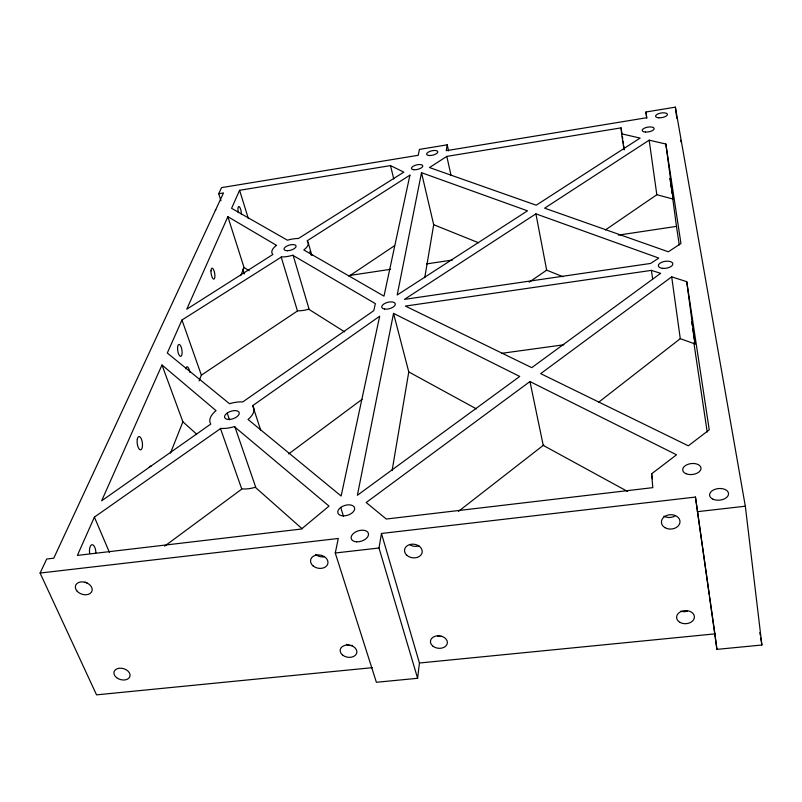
<?xml version="1.0" encoding="UTF-8"?>
<svg xmlns="http://www.w3.org/2000/svg" width="802" height="802" viewBox="0 0 802 802"><rect width="100%" height="100%" fill="white"/><g stroke="black" fill="none" stroke-linecap="round" stroke-linejoin="round"><path stroke-width="1.2" d="M372.489 667.645L96.541 694.853L40.1 573.049L338.294 538.473L335.266 552.999L376.379 682.281L417.611 678.292L419.436 663.013L381.461 533.47L695.454 497.06L709.289 594.432M417.611 678.292L379.005 548.007L381.461 533.47M392.108 470.513L408.779 371.938L393.541 313.392L519.736 376.449L357.381 495.265L393.541 313.392M424.739 277.652L433.692 224.71L421.511 172.691L527.495 210.826L397.201 294.996L421.511 172.691M220.951 200.801L218.695 193.723L221.563 187.618L418.213 155.287L419.446 149.403L447.225 144.821L446.233 150.686L646.663 117.734L645.931 112.009L675.364 107.147L745.329 506.212L761.9 645.019L716.918 649.369L695.454 497.06M215.307 210.575L215.778 209.563M170.485 453.11L182.886 421.812L161.984 364.98L101.643 500.809L210.796 424.058A23.047 11.629 -18.9 0 1 215.548 411.075L216.059 410.664L161.984 364.98M199.107 380.85L201.372 375.135L297.702 310.815A18.416 8.411 -16.2 0 0 308.7 309.201L344.68 331.888M240.8 275.597L244.019 267.457L227.868 216.69L276.52 245.362L276.109 245.653A18.837 7.96 -16 0 0 272.88 254.475L186.766 309.211L227.868 216.69M94.405 517.11L77.383 555.405L301.462 529.019L329.01 506.102L234.334 426.624A23.047 11.629 -18.9 0 1 220.781 428.418L94.405 517.11L109.493 552.538M181.964 320.008L167.297 353.03L229.522 403.727A23.047 11.629 -18.9 0 1 242.745 401.932L373.782 310.655L375.356 303.627L292.72 255.247A18.837 7.96 -16 0 1 281.492 256.971L181.964 320.008L201.372 375.135M239.597 190.295L231.588 208.32L287.437 240.199A18.837 7.96 -16 0 1 298.434 238.485L403.807 172.139L390.494 165.603L239.597 190.295L248.369 218.615M40.1 573.049L46.706 559.024L53.764 558.192L223.507 192.931L218.695 193.723M458.503 511.335L543.806 444.93M598.753 402.153L680.286 338.675L695.023 343.968L686.753 281.672L671.695 276.86L540.678 373.642L688.317 445.812L709.249 429.842L686.753 281.672M651.595 473.822L676.537 454.794L529.962 381.551L366.193 502.523L386.263 519.034L652.818 487.646L651.595 473.822L652.397 478.764M164.681 546.112L242.054 488.899A22.426 12.17 -19.4 0 0 255.267 487.255L302.103 528.739M288.7 453.892L362.083 399.326M252.54 405.752L379.677 316.219L341.131 496.027L248.039 419.446L248.55 419.025A23.047 11.629 -18.9 0 0 252.81 406.053L260.8 430.494M340.74 507.445L341.111 507.195A8.712 5.093 -17.7 0 1 354.574 507.887A8.712 5.093 -17.7 0 1 343.226 515.866A8.712 5.093 -17.7 0 1 340.74 507.445L343.497 516.378M529.2 282.144L546.673 270.174L535.906 213.853L404.439 299.377L650.633 263.437L658.783 258.074L535.906 213.853M605.48 229.893L656.828 194.726L673.219 199.096L665.85 144.019L649.169 140.17L544.648 208.169L668.337 251.798L680.948 243.487L665.85 144.019M349.101 276.149L394.494 245.733M446.814 156.39L429.481 167.558L536.217 205.202L640.106 138.084L621.62 133.824L621.089 127.869L446.814 156.39L451.085 175.588M349.792 275.437L390.624 269.302M426.514 263.918L452.498 260.018M618.322 235.116L676.477 226.385L672.537 196.951M651.394 270.374L405.401 306.073L531.746 367.657L660.637 273.332L651.394 270.374L652.658 278.936M501.962 353.281L563.846 344.78M335.266 552.999L379.005 548.007M697.339 511.686L745.329 506.212M419.436 663.013L714.903 633.871L716.918 649.369M433.692 224.71L478.563 242.765M546.212 269.983L562.934 276.72M408.779 371.938L476.438 408.9M627.585 491.456L543.235 445.381L529.962 381.551M244.019 267.457L249.171 270.755M182.886 421.812L196.64 434.153M220.41 428.378L241.693 488.849M234.765 426.474L255.688 487.115M227.207 413.08L229.522 419.767M242.785 269.251L244.289 273.963M281.181 256.961L297.402 310.795M293.081 255.126L309.051 309.081M308.078 242.264L311.848 255.367M309.933 251.337L310.965 254.906M390.494 165.603L393.782 178.976M447.225 144.821L448.569 150.906M759.815 632.668L760.236 635.134M760.647 637.61L761.9 645.019M670.121 178.505L673.219 199.096M691.675 321.702L692.216 325.331M692.768 328.96L695.023 343.968M621.089 127.869L622.011 133.934M622.372 136.36L622.743 138.786M623.104 141.202L623.475 143.628M623.836 146.054L624.387 149.693M621.62 133.824L624.016 149.683M676.477 226.385L679.254 244.961M693.87 342.825L707.204 432.017M709.64 596.899L714.903 633.871M680.547 140.16L680.758 141.683M645.931 112.009L646.793 118.175M649.169 140.17L656.828 194.726M671.695 276.86L680.286 338.675M670.071 178.555L670.562 182.234M670.893 184.681L671.384 188.36M671.715 190.816L672.046 193.272M675.364 107.147L676.798 118.315M149.292 467.446A6.627 2.526 83.5 0 1 151.047 466.183M185.763 368.78A6.015 2.085 81.8 0 1 187.818 367.136A6.015 2.085 81.8 0 1 189.884 372.409M238.334 212.64A5.163 1.504 80 0 1 239.126 206.595A5.163 1.504 80 0 1 241.382 214.375M89.644 553.5A7.499 3.188 85.2 0 1 92.009 544.678A7.499 3.188 85.2 0 1 95.919 552.728M687.444 611.164A8.822 6.526 -2.2 0 1 680.728 611.194M441.862 636.377A8.431 6.215 6.6 0 1 437.531 635.966M352.629 645.46A8.331 6.075 9.7 0 1 346.384 644.257M323.928 556.879A8.712 6.616 11.6 0 1 315.627 554.403M87.107 582.934A8.561 6.135 18.6 0 1 85.042 582.112M675.033 515.977A9.223 7.158 -3.1 0 1 663.845 516.117M418.965 545.831A8.812 6.787 7.9 0 1 410.223 545.039M409.922 175.147L383.978 296.149L303.798 249.943L304.199 249.643A18.837 7.96 -16 0 0 307.096 240.841L409.922 175.147M210.986 270.875A5.564 1.764 80.5 0 0 213.753 279.156A5.564 1.764 80.5 0 0 214.104 270.956A5.564 1.764 80.5 0 0 210.986 270.875M137.322 439.035A6.707 2.596 82.9 0 0 140.099 449.792A6.707 2.596 82.9 0 0 141.974 440.769A6.707 2.596 82.9 0 0 137.322 439.035M177.573 347.637A6.075 2.125 81.5 0 0 180.721 356.409A6.075 2.125 81.5 0 0 181.222 347.156A6.075 2.125 81.5 0 0 177.573 347.637M685.931 473.681A9.213 5.504 -6.5 0 0 700.888 469.36A9.213 5.504 -6.5 0 0 688.778 464.057A9.213 5.504 -6.5 0 0 685.931 473.681M645.46 132.069A6.105 2.416 -9.6 0 0 654.211 128.52A6.105 2.416 -9.6 0 0 644.888 127.929A6.105 2.416 -9.6 0 0 645.46 132.069M662.372 268.319A7.338 3.499 -8.6 0 0 672.848 263.718A7.338 3.499 -8.6 0 0 661.54 262.324A7.338 3.499 -8.6 0 0 662.372 268.319M384.539 309.061A6.987 3.308 -14.6 0 0 395.306 304.509A6.987 3.308 -14.6 0 0 385.752 302.976A6.987 3.308 -14.6 0 0 384.539 309.061M413.862 169.733A5.835 2.306 -13.5 0 0 422.804 166.204A5.835 2.306 -13.5 0 0 414.704 165.483A5.835 2.306 -13.5 0 0 413.862 169.733M228.6 419.466A7.679 3.88 -18.9 0 0 239.257 412.96A7.679 3.88 -18.9 0 0 227.818 412.679A7.679 3.88 -18.9 0 0 228.6 419.466M287.537 250.725A6.276 2.657 -16 0 0 296.098 245.973A6.276 2.657 -16 0 0 286.514 246.234A6.276 2.657 -16 0 0 287.537 250.725M679.936 622.362A8.912 6.556 -2.1 0 0 694.311 617.981A8.912 6.556 -2.1 0 0 682.271 611.094A8.912 6.556 -2.1 0 0 679.936 622.362M432.559 645.891A8.521 6.246 6.6 0 0 446.965 644.467A8.521 6.246 6.6 0 0 437.18 635.846A8.521 6.246 6.6 0 0 432.559 645.891M342.474 654.963A8.421 6.095 9.7 0 0 356.549 653.57A8.421 6.095 9.7 0 0 346.554 645.079A8.421 6.095 9.7 0 0 342.474 654.963M116.661 677.69A8.251 5.684 16 0 0 129.924 676.387A8.251 5.684 16 0 0 119.398 668.226A8.251 5.684 16 0 0 116.661 677.69M313.011 565.821A8.802 6.647 11.5 0 0 327.657 564.207A8.802 6.647 11.5 0 0 317.101 554.984A8.802 6.647 11.5 0 0 313.011 565.821M76.832 590.833A8.652 6.165 18.5 0 0 91.388 592.227A8.652 6.165 18.5 0 0 83.097 581.921A8.652 6.165 18.5 0 0 76.832 590.833M664.918 527.646A9.323 7.198 -2.9 0 0 679.916 522.744A9.323 7.198 -2.9 0 0 667.274 515.265A9.323 7.198 -2.9 0 0 664.918 527.646M406.804 555.245A8.902 6.827 7.9 0 0 421.822 553.591A8.902 6.827 7.9 0 0 411.496 544.217A8.902 6.827 7.9 0 0 406.804 555.245M356.589 541.811A8.972 5.393 -17.7 0 0 368.439 533.53A8.972 5.393 -17.7 0 0 354.444 532.688A8.972 5.393 -17.7 0 0 356.589 541.811M713.018 499.225A9.524 5.835 -5.4 0 0 728.427 494.764A9.524 5.835 -5.4 0 0 715.715 489.08A9.524 5.835 -5.4 0 0 713.018 499.225M429.03 155.508A5.744 2.236 -13.2 0 0 437.802 152.069A5.744 2.236 -13.2 0 0 429.772 151.408A5.744 2.236 -13.2 0 0 429.03 155.508M658.843 117.794A6.015 2.336 -9.5 0 0 667.434 114.325A6.015 2.336 -9.5 0 0 658.201 113.804A6.015 2.336 -9.5 0 0 658.843 117.794"/></g></svg>
